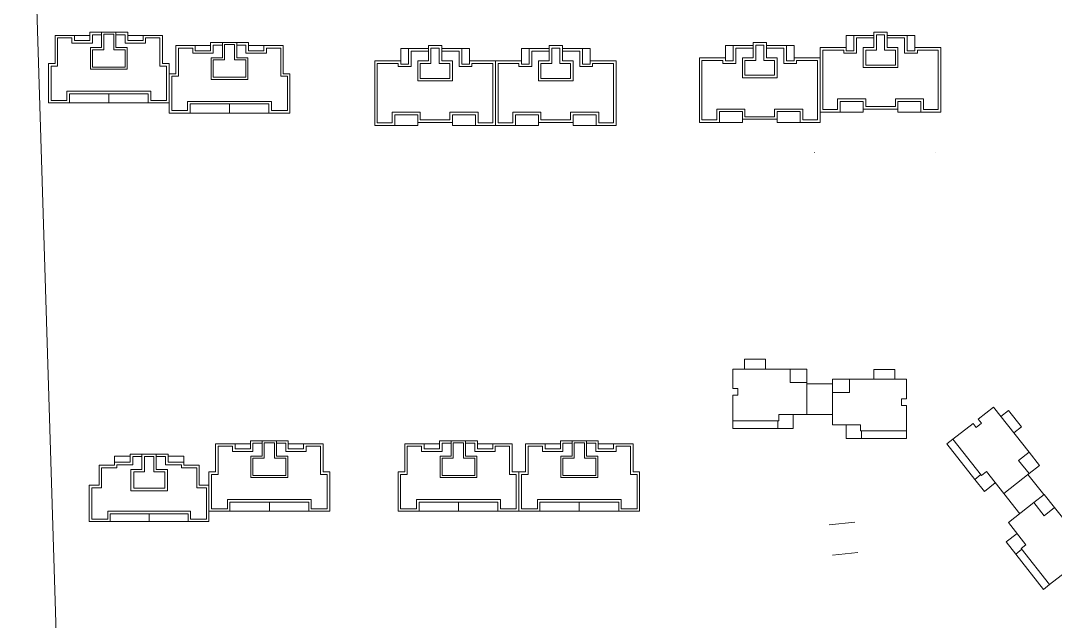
# Model space of a CAD drawing. Extents: x 188590 to 251590, y -4075 to 40422.
# Drawn here: x 191899 to 194326, y 5558 to 6966 of the extents above; entities that cross this region are included whole.
import ezdxf

# ---------------------------------------------------------------- set-up
doc = ezdxf.new("R2010")
doc.units = 0
doc.header["$LTSCALE"] = 1000
doc.header["$MEASUREMENT"] = 0
doc.layers.add('140', color=2, linetype='Continuous', lineweight=5)
doc.layers.add('DingDianTu', color=5, linetype='Continuous', lineweight=0)

# ---------------------------------------------------------------- blocks, each defined once
blk = doc.blocks.new('dafasfd')
at = {"layer": 'DingDianTu', "color": 7, "const_width": 100}
blk.add_lwpolyline([(36368038, 16363912), (36368954, 16361479), (36372042, 16362641), (36374261, 16356745), (36369114, 16354807), (36369537, 16353684), (36361113, 16350514), (36359352, 16355194), (36360288, 16355546), (36359830, 16356763), (36358894, 16356410), (36357556, 16359967)], close=True, dxfattribs=at)
for points in [[(36363546, 16362221), (36362876, 16363999), (36359039, 16362555), (36359708, 16360777)], [(36371734, 16355794), (36372686, 16353267), (36369878, 16352210), (36369350, 16353614)]]:
    blk.add_lwpolyline(points, dxfattribs=at)
at = {"layer": 'DingDianTu', "color": 7}
for points in [[(36369878, 16352210), (36361642, 16349110), (36361113, 16350514)], [(36368038, 16363912), (36371127, 16365074), (36372042, 16362641)]]:
    blk.add_lwpolyline(points, dxfattribs=at)
blk = doc.blocks.new('*E38')
at = {"layer": 'DingDianTu', "color": 7, "xscale": 0.001000002024510444, "yscale": 0.001000000163912773, "zscale": 0.001, "rotation": 339.3761177849276}
blk.add_blockref('dafasfd', (22613, -20413), dxfattribs=at)
blk = doc.blocks.new('*E37')
at = {"layer": 'DingDianTu', "color": 7, "xscale": 0.001000002024510444, "yscale": 0.001000000163912773, "zscale": 0.001, "rotation": 339.3761177849276}
blk.add_blockref('dafasfd', (22613, -20413), dxfattribs=at)

msp = doc.modelspace()

# ---------------------------------------------------------------- linework, layer by layer
at = {"layer": '140', "color": 7}
for p, q in [((191899.3, 8214), (192065.1, 2847.3)), ((191980, 6865.9), (191980, 6931.9)), ((191980, 6931.9), (192025.6, 6931.9)), ((191986, 6859.9), (191986, 6925.9)), ((191986, 6925.9), (192019.6, 6925.9)), ((192019.6, 6925.9), (192019.6, 6913.9)), ((192023.2, 6931.9), (192025.6, 6931.9)), ((192025.6, 6931.9), (192025.6, 6919.9)), ((192025.6, 6931.9), (192061.6, 6931.9)), ((192025.6, 6919.9), (192061.6, 6919.9)), ((192061.6, 6919.9), (192061.6, 6939.1)), ((192061.6, 6939.1), (192150.4, 6939.1)), ((192067.6, 6913.9), (192067.6, 6933.1)), ((192067.6, 6933.1), (192089.2, 6933.1)), ((192089.2, 6939.1), (192089.2, 6903.1)), ((192094, 6934.3), (192094, 6898.3)), ((192118, 6934.3), (192094, 6934.3)), ((192118, 6898.3), (192118, 6934.3)), ((192122.8, 6903.1), (192122.8, 6939.1)), ((192122.8, 6933.1), (192144.4, 6933.1)), ((192144.4, 6933.1), (192144.4, 6913.9)), ((192150.4, 6939.1), (192150.4, 6919.9)), ((192186.4, 6931.9), (192150.4, 6931.9)), ((192150.4, 6919.9), (192186.4, 6919.9)), ((192186.4, 6919.9), (192186.4, 6931.9)), ((192186.4, 6931.9), (192232, 6931.9)), ((192192.4, 6913.9), (192192.4, 6925.9)), ((192192.4, 6925.9), (192226, 6925.9)), ((192226, 6925.9), (192226, 6859.9)), ((192232, 6931.9), (192232, 6865.9)), ((193835.9, 6903.1), (193835.9, 6931.9)), ((193835.9, 6931.9), (193853.9, 6931.9)), ((193900.7, 6931.9), (193853.9, 6931.9)), ((193853.9, 6931.9), (193853.9, 6895.9)), ((193900.7, 6925.9), (193859.9, 6925.9)), ((193859.9, 6925.9), (193859.9, 6889.9)), ((193931.9, 6939.1), (193900.7, 6939.1)), ((193900.7, 6939.1), (193900.7, 6931.9)), ((193900.7, 6931.9), (193900.7, 6903.1)), ((193925.9, 6933.1), (193906.7, 6933.1)), ((193906.7, 6933.1), (193906.7, 6931.9)), ((193906.7, 6931.9), (193906.7, 6897.1)), ((193925.9, 6897.1), (193925.9, 6933.1)), ((193931.9, 6931.9), (193931.9, 6939.1)), ((193931.9, 6903.1), (193931.9, 6939.1)), ((193978.7, 6931.9), (193931.9, 6931.9)), ((193972.7, 6925.9), (193931.9, 6925.9)), ((193972.7, 6889.9), (193972.7, 6925.9)), ((193978.7, 6895.9), (193978.7, 6931.9)), ((193996.7, 6931.9), (193978.7, 6931.9)), ((193996.7, 6903.1), (193996.7, 6931.9)), ((192019.6, 6913.9), (192067.6, 6913.9)), ((192089.2, 6903.1), (192062.8, 6903.1)), ((192062.8, 6903.1), (192062.8, 6852.7)), ((192094, 6898.3), (192067.6, 6898.3)), ((192067.6, 6898.3), (192067.6, 6857.5)), ((192144.4, 6898.3), (192118, 6898.3)), ((192149.2, 6903.1), (192122.8, 6903.1)), ((192144.4, 6913.9), (192192.4, 6913.9)), ((192144.4, 6857.5), (192144.4, 6898.3)), ((192149.2, 6852.7), (192149.2, 6903.1)), ((192263.2, 6841.9), (192263.2, 6907.9)), ((192263.2, 6907.9), (192308.8, 6907.9)), ((192269.2, 6835.9), (192269.2, 6901.9)), ((192269.2, 6901.9), (192302.8, 6901.9)), ((192302.8, 6901.9), (192302.8, 6889.9)), ((192306.4, 6907.9), (192308.8, 6907.9)), ((192308.8, 6907.9), (192308.8, 6895.9)), ((192308.8, 6907.9), (192344.8, 6907.9)), ((192308.8, 6895.9), (192344.8, 6895.9)), ((192344.8, 6895.9), (192344.8, 6915.1)), ((192344.8, 6915.1), (192433.6, 6915.1)), ((192350.8, 6889.9), (192350.8, 6909.1)), ((192350.8, 6909.1), (192372.4, 6909.1)), ((192372.4, 6915.1), (192372.4, 6879.1)), ((192377.2, 6910.3), (192377.2, 6874.3)), ((192401.2, 6910.3), (192377.2, 6910.3)), ((192401.2, 6874.3), (192401.2, 6910.3)), ((192406, 6879.1), (192406, 6915.1)), ((192406, 6909.1), (192427.6, 6909.1)), ((192427.6, 6909.1), (192427.6, 6889.9)), ((192433.6, 6915.1), (192433.6, 6895.9)), ((192469.6, 6907.9), (192433.6, 6907.9)), ((192433.6, 6895.9), (192469.6, 6895.9)), ((192469.6, 6895.9), (192469.6, 6907.9)), ((192469.6, 6907.9), (192515.2, 6907.9)), ((192475.6, 6889.9), (192475.6, 6901.9)), ((192475.6, 6901.9), (192509.2, 6901.9)), ((192509.2, 6901.9), (192509.2, 6835.9)), ((192515.2, 6907.9), (192515.2, 6841.9)), ((192791, 6871.9), (192791, 6900.7)), ((192791, 6900.7), (192809, 6900.7)), ((192855.8, 6900.7), (192809, 6900.7)), ((192809, 6900.7), (192809, 6864.7)), ((192855.8, 6894.7), (192815, 6894.7)), ((192815, 6894.7), (192815, 6858.7)), ((192887, 6907.9), (192855.8, 6907.9)), ((192855.8, 6907.9), (192855.8, 6900.7)), ((192855.8, 6900.7), (192855.8, 6871.9)), ((192881, 6901.9), (192861.8, 6901.9)), ((192861.8, 6901.9), (192861.8, 6900.7)), ((192861.8, 6900.7), (192861.8, 6865.9)), ((192881, 6865.9), (192881, 6901.9)), ((192887, 6900.7), (192887, 6907.9)), ((192887, 6871.9), (192887, 6907.9)), ((192933.8, 6900.7), (192887, 6900.7)), ((192927.8, 6894.7), (192887, 6894.7)), ((192927.8, 6858.7), (192927.8, 6894.7)), ((192933.8, 6864.7), (192933.8, 6900.7)), ((192951.8, 6900.7), (192933.8, 6900.7)), ((192951.8, 6871.9), (192951.8, 6900.7)), ((193074.2, 6871.9), (193074.2, 6900.7)), ((193074.2, 6900.7), (193092.2, 6900.7)), ((193139, 6900.7), (193092.2, 6900.7)), ((193092.2, 6900.7), (193092.2, 6864.7)), ((193139, 6894.7), (193098.2, 6894.7)), ((193098.2, 6894.7), (193098.2, 6858.7)), ((193170.2, 6907.9), (193139, 6907.9)), ((193139, 6907.9), (193139, 6900.7)), ((193139, 6900.7), (193139, 6871.9)), ((193164.2, 6901.9), (193145, 6901.9)), ((193145, 6901.9), (193145, 6900.7)), ((193145, 6900.7), (193145, 6865.9)), ((193164.2, 6865.9), (193164.2, 6901.9)), ((193170.2, 6900.7), (193170.2, 6907.9)), ((193170.2, 6871.9), (193170.2, 6907.9)), ((193217, 6900.7), (193170.2, 6900.7)), ((193211, 6894.7), (193170.2, 6894.7)), ((193211, 6858.7), (193211, 6894.7)), ((193217, 6864.7), (193217, 6900.7)), ((193235, 6900.7), (193217, 6900.7)), ((193235, 6871.9), (193235, 6900.7)), ((193552.7, 6879.1), (193552.7, 6907.9)), ((193552.7, 6907.9), (193570.7, 6907.9)), ((193617.5, 6907.9), (193570.7, 6907.9)), ((193570.7, 6907.9), (193570.7, 6871.9)), ((193617.5, 6901.9), (193576.7, 6901.9)), ((193576.7, 6901.9), (193576.7, 6865.9)), ((193648.7, 6915.1), (193617.5, 6915.1)), ((193617.5, 6915.1), (193617.5, 6907.9)), ((193617.5, 6907.9), (193617.5, 6879.1)), ((193642.7, 6909.1), (193623.5, 6909.1)), ((193623.5, 6909.1), (193623.5, 6907.9)), ((193623.5, 6907.9), (193623.5, 6873.1)), ((193642.7, 6873.1), (193642.7, 6909.1)), ((193648.7, 6907.9), (193648.7, 6915.1)), ((193648.7, 6879.1), (193648.7, 6915.1)), ((193695.5, 6907.9), (193648.7, 6907.9)), ((193689.5, 6901.9), (193648.7, 6901.9)), ((193689.5, 6865.9), (193689.5, 6901.9)), ((193695.5, 6871.9), (193695.5, 6907.9)), ((193713.5, 6907.9), (193695.5, 6907.9)), ((193713.5, 6879.1), (193713.5, 6907.9)), ((193814.3, 6903.1), (193774.7, 6903.1)), ((193774.7, 6903.1), (193774.7, 6751.9)), ((193814.3, 6897.1), (193780.7, 6897.1)), ((193780.7, 6897.1), (193780.7, 6757.9)), ((193835.9, 6903.1), (193814.3, 6903.1)), ((193829.9, 6897.1), (193814.3, 6897.1)), ((193829.9, 6889.9), (193829.9, 6897.1)), ((193835.9, 6895.9), (193835.9, 6903.1)), ((193853.9, 6895.9), (193835.9, 6895.9)), ((193900.7, 6903.1), (193875.5, 6903.1)), ((193875.5, 6903.1), (193875.5, 6856.3)), ((193906.7, 6897.1), (193881.5, 6897.1)), ((193881.5, 6897.1), (193881.5, 6862.3)), ((193951.1, 6897.1), (193925.9, 6897.1)), ((193957.1, 6903.1), (193931.9, 6903.1)), ((193951.1, 6862.3), (193951.1, 6897.1)), ((193957.1, 6856.3), (193957.1, 6903.1)), ((193996.7, 6895.9), (193978.7, 6895.9)), ((194018.3, 6903.1), (193996.7, 6903.1)), ((193996.7, 6903.1), (193996.7, 6895.9)), ((194018.3, 6897.1), (194002.7, 6897.1)), ((194002.7, 6897.1), (194002.7, 6889.9)), ((194057.9, 6903.1), (194018.3, 6903.1)), ((194051.9, 6897.1), (194018.3, 6897.1)), ((194051.9, 6757.9), (194051.9, 6897.1)), ((194057.9, 6751.9), (194057.9, 6903.1)), ((192302.8, 6889.9), (192350.8, 6889.9)), ((192372.4, 6879.1), (192346, 6879.1)), ((192346, 6879.1), (192346, 6828.7)), ((192377.2, 6874.3), (192350.8, 6874.3)), ((192350.8, 6874.3), (192350.8, 6833.5)), ((192427.6, 6874.3), (192401.2, 6874.3)), ((192432.4, 6879.1), (192406, 6879.1)), ((192427.6, 6889.9), (192475.6, 6889.9)), ((192427.6, 6833.5), (192427.6, 6874.3)), ((192432.4, 6828.7), (192432.4, 6879.1)), ((192769.4, 6871.9), (192729.8, 6871.9)), ((192729.8, 6871.9), (192729.8, 6720.7)), ((192791, 6871.9), (192769.4, 6871.9)), ((192791, 6864.7), (192791, 6871.9)), ((192855.8, 6871.9), (192830.6, 6871.9)), ((192830.6, 6871.9), (192830.6, 6825.1)), ((192912.2, 6871.9), (192887, 6871.9)), ((192912.2, 6825.1), (192912.2, 6871.9)), ((192973.4, 6871.9), (192951.8, 6871.9)), ((192951.8, 6871.9), (192951.8, 6864.7)), ((193013, 6871.9), (192973.4, 6871.9)), ((193052.6, 6871.9), (193013, 6871.9)), ((193013, 6871.9), (193013, 6720.7)), ((193013, 6720.7), (193013, 6871.9)), ((193074.2, 6871.9), (193052.6, 6871.9)), ((193074.2, 6864.7), (193074.2, 6871.9)), ((193139, 6871.9), (193113.8, 6871.9)), ((193113.8, 6871.9), (193113.8, 6825.1)), ((193195.4, 6871.9), (193170.2, 6871.9)), ((193195.4, 6825.1), (193195.4, 6871.9)), ((193256.6, 6871.9), (193235, 6871.9)), ((193235, 6871.9), (193235, 6864.7)), ((193296.2, 6871.9), (193256.6, 6871.9)), ((193296.2, 6720.7), (193296.2, 6871.9)), ((193531.1, 6879.1), (193491.5, 6879.1)), ((193491.5, 6879.1), (193491.5, 6727.9)), ((193531.1, 6873.1), (193497.5, 6873.1)), ((193497.5, 6873.1), (193497.5, 6733.9)), ((193552.7, 6879.1), (193531.1, 6879.1)), ((193546.7, 6873.1), (193531.1, 6873.1)), ((193546.7, 6865.9), (193546.7, 6873.1)), ((193552.7, 6871.9), (193552.7, 6879.1)), ((193570.7, 6871.9), (193552.7, 6871.9)), ((193617.5, 6879.1), (193592.3, 6879.1)), ((193592.3, 6879.1), (193592.3, 6832.3)), ((193623.5, 6873.1), (193598.3, 6873.1)), ((193598.3, 6873.1), (193598.3, 6838.3)), ((193667.9, 6873.1), (193642.7, 6873.1)), ((193673.9, 6879.1), (193648.7, 6879.1)), ((193667.9, 6838.3), (193667.9, 6873.1)), ((193673.9, 6832.3), (193673.9, 6879.1)), ((193713.5, 6871.9), (193695.5, 6871.9)), ((193735.1, 6879.1), (193713.5, 6879.1)), ((193713.5, 6879.1), (193713.5, 6871.9)), ((193735.1, 6873.1), (193719.5, 6873.1)), ((193719.5, 6873.1), (193719.5, 6865.9)), ((193774.7, 6879.1), (193735.1, 6879.1)), ((193768.7, 6873.1), (193735.1, 6873.1)), ((193768.7, 6733.9), (193768.7, 6873.1)), ((193774.7, 6727.9), (193774.7, 6879.1)), ((193859.9, 6889.9), (193829.9, 6889.9)), ((194002.7, 6889.9), (193972.7, 6889.9)), ((191964.4, 6773.5), (191964.4, 6865.9)), ((191964.4, 6865.9), (191980, 6865.9)), ((191970.4, 6779.5), (191970.4, 6859.9)), ((191970.4, 6859.9), (191986, 6859.9)), ((192062.8, 6853.9), (192062.8, 6852.7)), ((192062.8, 6852.7), (192149.2, 6852.7)), ((192067.6, 6857.5), (192144.4, 6857.5)), ((192148, 6852.7), (192149.2, 6852.7)), ((192226, 6859.9), (192241.6, 6859.9)), ((192232, 6865.9), (192247.6, 6865.9)), ((192241.6, 6859.9), (192241.6, 6779.5)), ((192247.6, 6865.9), (192247.6, 6773.5)), ((192769.4, 6865.9), (192735.8, 6865.9)), ((192735.8, 6865.9), (192735.8, 6726.7)), ((192785, 6865.9), (192769.4, 6865.9)), ((192785, 6858.7), (192785, 6865.9)), ((192815, 6858.7), (192785, 6858.7)), ((192809, 6864.7), (192791, 6864.7)), ((192861.8, 6865.9), (192836.6, 6865.9)), ((192836.6, 6865.9), (192836.6, 6831.1)), ((192906.2, 6865.9), (192881, 6865.9)), ((192906.2, 6831.1), (192906.2, 6865.9)), ((192957.8, 6858.7), (192927.8, 6858.7)), ((192951.8, 6864.7), (192933.8, 6864.7)), ((192973.4, 6865.9), (192957.8, 6865.9)), ((192957.8, 6865.9), (192957.8, 6858.7)), ((193007, 6865.9), (192973.4, 6865.9)), ((193007, 6726.7), (193007, 6865.9)), ((193052.6, 6865.9), (193019, 6865.9)), ((193019, 6865.9), (193019, 6726.7)), ((193068.2, 6865.9), (193052.6, 6865.9)), ((193068.2, 6858.7), (193068.2, 6865.9)), ((193098.2, 6858.7), (193068.2, 6858.7)), ((193092.2, 6864.7), (193074.2, 6864.7)), ((193145, 6865.9), (193119.8, 6865.9)), ((193119.8, 6865.9), (193119.8, 6831.1)), ((193189.4, 6865.9), (193164.2, 6865.9)), ((193189.4, 6831.1), (193189.4, 6865.9)), ((193241, 6858.7), (193211, 6858.7)), ((193235, 6864.7), (193217, 6864.7)), ((193256.6, 6865.9), (193241, 6865.9)), ((193241, 6865.9), (193241, 6858.7)), ((193290.2, 6865.9), (193256.6, 6865.9)), ((193290.2, 6726.7), (193290.2, 6865.9)), ((193576.7, 6865.9), (193546.7, 6865.9)), ((193719.5, 6865.9), (193689.5, 6865.9)), ((193875.5, 6856.3), (193957.1, 6856.3)), ((193881.5, 6862.3), (193951.1, 6862.3)), ((192247.6, 6749.5), (192247.6, 6841.9)), ((192247.6, 6841.9), (192263.2, 6841.9)), ((192253.6, 6755.5), (192253.6, 6835.9)), ((192253.6, 6835.9), (192269.2, 6835.9)), ((192346, 6829.9), (192346, 6828.7)), ((192346, 6828.7), (192432.4, 6828.7)), ((192350.8, 6833.5), (192427.6, 6833.5)), ((192431.2, 6828.7), (192432.4, 6828.7)), ((192509.2, 6835.9), (192524.8, 6835.9)), ((192515.2, 6841.9), (192530.8, 6841.9)), ((192524.8, 6835.9), (192524.8, 6755.5)), ((192530.8, 6841.9), (192530.8, 6749.5)), ((192830.6, 6825.1), (192912.2, 6825.1)), ((192836.6, 6831.1), (192906.2, 6831.1)), ((193113.8, 6825.1), (193195.4, 6825.1)), ((193119.8, 6831.1), (193189.4, 6831.1)), ((193592.3, 6832.3), (193673.9, 6832.3)), ((193598.3, 6838.3), (193667.9, 6838.3)), ((192106, 6801.1), (192007.6, 6801.1)), ((192007.6, 6801.1), (192007.6, 6779.5)), ((192204.4, 6801.1), (192106, 6801.1)), ((192204.4, 6779.5), (192204.4, 6801.1)), ((192013.6, 6773.5), (191964.4, 6773.5)), ((192007.6, 6779.5), (191970.4, 6779.5)), ((192106, 6795.1), (192013.6, 6795.1)), ((192013.6, 6795.1), (192013.6, 6773.5)), ((192106, 6773.5), (192013.6, 6773.5)), ((192198.4, 6795.1), (192106, 6795.1)), ((192106, 6795.1), (192106, 6773.5)), ((192106, 6773.5), (192198.4, 6773.5)), ((192198.4, 6773.5), (192198.4, 6795.1)), ((192247.6, 6773.5), (192198.4, 6773.5)), ((192241.6, 6779.5), (192204.4, 6779.5)), ((192389.2, 6777.1), (192290.8, 6777.1)), ((192290.8, 6777.1), (192290.8, 6755.5)), ((192487.6, 6777.1), (192389.2, 6777.1)), ((192487.6, 6755.5), (192487.6, 6777.1)), ((193815.5, 6757.9), (193815.5, 6783.1)), ((193815.5, 6783.1), (193881.5, 6783.1)), ((193821.5, 6751.9), (193821.5, 6777.1)), ((193821.5, 6777.1), (193875.5, 6777.1)), ((193875.5, 6777.1), (193875.5, 6759.1)), ((193881.5, 6783.1), (193881.5, 6765.1)), ((193951.1, 6765.1), (193951.1, 6783.1)), ((193951.1, 6783.1), (194017.1, 6783.1)), ((193957.1, 6759.1), (193957.1, 6777.1)), ((193957.1, 6777.1), (194011.1, 6777.1)), ((194011.1, 6777.1), (194011.1, 6751.9)), ((194017.1, 6783.1), (194017.1, 6757.9)), ((192296.8, 6749.5), (192247.6, 6749.5)), ((192290.8, 6755.5), (192253.6, 6755.5)), ((192389.2, 6771.1), (192296.8, 6771.1)), ((192296.8, 6771.1), (192296.8, 6749.5)), ((192389.2, 6749.5), (192296.8, 6749.5)), ((192481.6, 6771.1), (192389.2, 6771.1)), ((192389.2, 6771.1), (192389.2, 6749.5)), ((192389.2, 6749.5), (192481.6, 6749.5)), ((192481.6, 6749.5), (192481.6, 6771.1)), ((192530.8, 6749.5), (192481.6, 6749.5)), ((192524.8, 6755.5), (192487.6, 6755.5)), ((192770.6, 6726.7), (192770.6, 6751.9)), ((192770.6, 6751.9), (192836.6, 6751.9)), ((192836.6, 6751.9), (192836.6, 6733.9)), ((192906.2, 6733.9), (192906.2, 6751.9)), ((192906.2, 6751.9), (192972.2, 6751.9)), ((192972.2, 6751.9), (192972.2, 6726.7)), ((193053.8, 6726.7), (193053.8, 6751.9)), ((193053.8, 6751.9), (193119.8, 6751.9)), ((193119.8, 6751.9), (193119.8, 6733.9)), ((193189.4, 6733.9), (193189.4, 6751.9)), ((193189.4, 6751.9), (193255.4, 6751.9)), ((193255.4, 6751.9), (193255.4, 6726.7)), ((193532.3, 6733.9), (193532.3, 6759.1)), ((193532.3, 6759.1), (193598.3, 6759.1)), ((193538.3, 6727.9), (193538.3, 6753.1)), ((193538.3, 6753.1), (193592.3, 6753.1)), ((193592.3, 6753.1), (193592.3, 6735.1)), ((193598.3, 6759.1), (193598.3, 6741.1)), ((193667.9, 6741.1), (193667.9, 6759.1)), ((193667.9, 6759.1), (193733.9, 6759.1)), ((193673.9, 6735.1), (193673.9, 6753.1)), ((193673.9, 6753.1), (193727.9, 6753.1)), ((193727.9, 6753.1), (193727.9, 6727.9)), ((193733.9, 6759.1), (193733.9, 6733.9)), ((193774.7, 6751.9), (193821.5, 6751.9)), ((193780.7, 6757.9), (193815.5, 6757.9)), ((193821.5, 6751.9), (193875.5, 6751.9)), ((193875.5, 6759.1), (193916.3, 6759.1)), ((193875.5, 6751.9), (193875.5, 6759.1)), ((193881.5, 6765.1), (193916.3, 6765.1)), ((193916.3, 6765.1), (193951.1, 6765.1)), ((193916.3, 6759.1), (193957.1, 6759.1)), ((193957.1, 6751.9), (193957.1, 6759.1)), ((194011.1, 6751.9), (193957.1, 6751.9)), ((194011.1, 6751.9), (194057.9, 6751.9)), ((194017.1, 6757.9), (194051.9, 6757.9)), ((192735.8, 6726.7), (192770.6, 6726.7)), ((192776.6, 6720.7), (192776.6, 6745.9)), ((192776.6, 6745.9), (192830.6, 6745.9)), ((192830.6, 6745.9), (192830.6, 6727.9)), ((192830.6, 6727.9), (192871.4, 6727.9)), ((192830.6, 6720.7), (192830.6, 6727.9)), ((192836.6, 6733.9), (192871.4, 6733.9)), ((192871.4, 6733.9), (192906.2, 6733.9)), ((192871.4, 6727.9), (192912.2, 6727.9)), ((192912.2, 6727.9), (192912.2, 6745.9)), ((192912.2, 6745.9), (192966.2, 6745.9)), ((192912.2, 6720.7), (192912.2, 6727.9)), ((192966.2, 6745.9), (192966.2, 6720.7)), ((192972.2, 6726.7), (193007, 6726.7)), ((193019, 6726.7), (193053.8, 6726.7)), ((193059.8, 6720.7), (193059.8, 6745.9)), ((193059.8, 6745.9), (193113.8, 6745.9)), ((193113.8, 6745.9), (193113.8, 6727.9)), ((193113.8, 6727.9), (193154.6, 6727.9)), ((193113.8, 6720.7), (193113.8, 6727.9)), ((193119.8, 6733.9), (193154.6, 6733.9)), ((193154.6, 6733.9), (193189.4, 6733.9)), ((193154.6, 6727.9), (193195.4, 6727.9)), ((193195.4, 6727.9), (193195.4, 6745.9)), ((193195.4, 6745.9), (193249.4, 6745.9)), ((193195.4, 6720.7), (193195.4, 6727.9)), ((193249.4, 6745.9), (193249.4, 6720.7)), ((193255.4, 6726.7), (193290.2, 6726.7)), ((193491.5, 6727.9), (193538.3, 6727.9)), ((193497.5, 6733.9), (193532.3, 6733.9)), ((193538.3, 6727.9), (193592.3, 6727.9)), ((193592.3, 6735.1), (193633.1, 6735.1)), ((193592.3, 6727.9), (193592.3, 6735.1)), ((193598.3, 6741.1), (193633.1, 6741.1)), ((193633.1, 6741.1), (193667.9, 6741.1)), ((193633.1, 6735.1), (193673.9, 6735.1)), ((193673.9, 6727.9), (193673.9, 6735.1)), ((193727.9, 6727.9), (193673.9, 6727.9)), ((193727.9, 6727.9), (193774.7, 6727.9)), ((193733.9, 6733.9), (193768.7, 6733.9)), ((192729.8, 6720.7), (192776.6, 6720.7)), ((192776.6, 6720.7), (192830.6, 6720.7)), ((192966.2, 6720.7), (192912.2, 6720.7)), ((192966.2, 6720.7), (193013, 6720.7)), ((193013, 6720.7), (193059.8, 6720.7)), ((193059.8, 6720.7), (193113.8, 6720.7)), ((193249.4, 6720.7), (193195.4, 6720.7)), ((193249.4, 6720.7), (193296.2, 6720.7)), ((193597.2, 6172.3), (193597.2, 6149.5)), ((193646.4, 6172.3), (193597.2, 6172.3)), ((193646.4, 6149.5), (193646.4, 6172.3)), ((193569.6, 6149.5), (193704, 6149.5)), ((193569.6, 6103.9), (193569.6, 6149.5)), ((193704, 6149.5), (193743.6, 6149.5)), ((193704, 6149.5), (193704, 6118.3)), ((193743.6, 6149.5), (193743.6, 6118.3)), ((193900.8, 6148.3), (193950, 6148.3)), ((193900.8, 6125.5), (193900.8, 6148.3)), ((193950, 6148.3), (193950, 6125.5)), ((193704, 6118.3), (193743.6, 6118.3)), ((193743.6, 6118.3), (193743.6, 6042.7)), ((193803.6, 6125.5), (193803.6, 6094.3)), ((193843.2, 6125.5), (193803.6, 6125.5)), ((193977.6, 6125.5), (193843.2, 6125.5)), ((193843.2, 6125.5), (193843.2, 6094.3)), ((193977.6, 6079.9), (193977.6, 6125.5)), ((193581.6, 6103.9), (193569.6, 6103.9)), ((193581.6, 6088.3), (193581.6, 6103.9)), ((193803.6, 6114.7), (193743.6, 6114.7)), ((193803.6, 6094.3), (193803.6, 6018.7)), ((193843.2, 6094.3), (193803.6, 6094.3)), ((193569.6, 6088.3), (193581.6, 6088.3)), ((193569.6, 6028.3), (193569.6, 6088.3)), ((193965.6, 6079.9), (193977.6, 6079.9)), ((193965.6, 6064.3), (193965.6, 6079.9)), ((193977.6, 6064.3), (193965.6, 6064.3)), ((193977.6, 6004.3), (193977.6, 6064.3)), ((194145.6, 6031.8), (194181.4, 6060.1)), ((194181.4, 6060.1), (194264.8, 5954.7)), ((194216.4, 6052.6), (194198.5, 6038.5)), ((194246.9, 6014), (194216.4, 6052.6)), ((193569.6, 6010.3), (193569.6, 6028.3)), ((193677.6, 6028.3), (193569.6, 6028.3)), ((193675.2, 6010.3), (193675.2, 6028.3)), ((193677.6, 6042.7), (193677.6, 6028.3)), ((193743.6, 6042.7), (193677.6, 6042.7)), ((193711.2, 6042.7), (193711.2, 6010.3)), ((193803.6, 6042.7), (193743.6, 6042.7)), ((194086.3, 5984.9), (194133.4, 6022.2)), ((194133.4, 6022.2), (194140.8, 6012.7)), ((194140.8, 6012.7), (194153.1, 6022.4)), ((194153.1, 6022.4), (194145.6, 6031.8)), ((193675.2, 6010.3), (193569.6, 6010.3)), ((193711.2, 6010.3), (193675.2, 6010.3)), ((193803.6, 6018.7), (193869.6, 6018.7)), ((193836, 6018.7), (193836, 5986.3)), ((193869.6, 6018.7), (193869.6, 6004.3)), ((193869.6, 6004.3), (193977.6, 6004.3)), ((193872, 5986.3), (193872, 6004.3)), ((193977.6, 5986.3), (193977.6, 6004.3)), ((194229, 5999.9), (194246.9, 6014)), ((192356.6, 5908.3), (192356.6, 5974.3)), ((192356.6, 5974.3), (192402.2, 5974.3)), ((192399.8, 5974.3), (192402.2, 5974.3)), ((192402.2, 5974.3), (192402.2, 5962.3)), ((192402.2, 5974.3), (192438.2, 5974.3)), ((192438.2, 5962.3), (192438.2, 5981.5)), ((192438.2, 5981.5), (192527, 5981.5)), ((192444.2, 5956.3), (192444.2, 5975.5)), ((192444.2, 5975.5), (192465.8, 5975.5)), ((192465.8, 5981.5), (192465.8, 5945.5)), ((192470.6, 5976.7), (192470.6, 5940.7)), ((192494.6, 5976.7), (192470.6, 5976.7)), ((192494.6, 5940.7), (192494.6, 5976.7)), ((192499.4, 5945.5), (192499.4, 5981.5)), ((192499.4, 5975.5), (192521, 5975.5)), ((192521, 5975.5), (192521, 5956.3)), ((192527, 5981.5), (192527, 5962.3)), ((192563, 5974.3), (192527, 5974.3)), ((192563, 5962.3), (192563, 5974.3)), ((192563, 5974.3), (192608.6, 5974.3)), ((192608.6, 5974.3), (192608.6, 5908.3)), ((192800.2, 5908.3), (192800.2, 5974.3)), ((192800.2, 5974.3), (192845.8, 5974.3)), ((192843.4, 5974.3), (192845.8, 5974.3)), ((192845.8, 5974.3), (192845.8, 5962.3)), ((192845.8, 5974.3), (192881.8, 5974.3)), ((192881.8, 5962.3), (192881.8, 5981.5)), ((192881.8, 5981.5), (192970.6, 5981.5)), ((192887.8, 5956.3), (192887.8, 5975.5)), ((192887.8, 5975.5), (192909.4, 5975.5)), ((192909.4, 5981.5), (192909.4, 5945.5)), ((192914.2, 5976.7), (192914.2, 5940.7)), ((192938.2, 5976.7), (192914.2, 5976.7)), ((192938.2, 5940.7), (192938.2, 5976.7)), ((192943, 5945.5), (192943, 5981.5)), ((192943, 5975.5), (192964.6, 5975.5)), ((192964.6, 5975.5), (192964.6, 5956.3)), ((192970.6, 5981.5), (192970.6, 5962.3)), ((193006.6, 5974.3), (192970.6, 5974.3)), ((193006.6, 5962.3), (193006.6, 5974.3)), ((193006.6, 5974.3), (193052.2, 5974.3)), ((193052.2, 5974.3), (193052.2, 5908.3)), ((193083.7, 5908.3), (193083.7, 5974.3)), ((193083.7, 5974.3), (193129.3, 5974.3)), ((193126.9, 5974.3), (193129.3, 5974.3)), ((193129.3, 5974.3), (193129.3, 5962.3)), ((193129.3, 5974.3), (193165.3, 5974.3)), ((193165.3, 5962.3), (193165.3, 5981.5)), ((193165.3, 5981.5), (193254.1, 5981.5)), ((193171.3, 5956.3), (193171.3, 5975.5)), ((193171.3, 5975.5), (193192.9, 5975.5)), ((193192.9, 5981.5), (193192.9, 5945.5)), ((193197.7, 5976.7), (193197.7, 5940.7)), ((193221.7, 5976.7), (193197.7, 5976.7)), ((193221.7, 5940.7), (193221.7, 5976.7)), ((193226.5, 5945.5), (193226.5, 5981.5)), ((193226.5, 5975.5), (193248.1, 5975.5)), ((193248.1, 5975.5), (193248.1, 5956.3)), ((193254.1, 5981.5), (193254.1, 5962.3)), ((193290.1, 5974.3), (193254.1, 5974.3)), ((193290.1, 5962.3), (193290.1, 5974.3)), ((193290.1, 5974.3), (193335.7, 5974.3)), ((193335.7, 5974.3), (193335.7, 5908.3)), ((193836, 5986.3), (193872, 5986.3)), ((193872, 5986.3), (193977.6, 5986.3)), ((194072.2, 5973.8), (194086.3, 5984.9)), ((194137.7, 5890.9), (194072.2, 5973.8)), ((194153.3, 5900.2), (194086.3, 5984.9)), ((192156.2, 5950.3), (192156.2, 5931.1)), ((192245, 5950.3), (192156.2, 5950.3)), ((192183.8, 5950.3), (192183.8, 5915.5)), ((192217.4, 5914.3), (192217.4, 5950.3)), ((192245, 5931.1), (192245, 5950.3)), ((192362.6, 5902.3), (192362.6, 5968.3)), ((192362.6, 5968.3), (192396.2, 5968.3)), ((192396.2, 5968.3), (192396.2, 5956.3)), ((192396.2, 5956.3), (192444.2, 5956.3)), ((192402.2, 5962.3), (192438.2, 5962.3)), ((192521, 5956.3), (192569, 5956.3)), ((192527, 5962.3), (192563, 5962.3)), ((192569, 5956.3), (192569, 5968.3)), ((192569, 5968.3), (192602.6, 5968.3)), ((192602.6, 5968.3), (192602.6, 5902.3)), ((192806.2, 5902.3), (192806.2, 5968.3)), ((192806.2, 5968.3), (192839.8, 5968.3)), ((192839.8, 5968.3), (192839.8, 5956.3)), ((192839.8, 5956.3), (192887.8, 5956.3)), ((192845.8, 5962.3), (192881.8, 5962.3)), ((192964.6, 5956.3), (193012.6, 5956.3)), ((192970.6, 5962.3), (193006.6, 5962.3)), ((193012.6, 5956.3), (193012.6, 5968.3)), ((193012.6, 5968.3), (193046.2, 5968.3)), ((193046.2, 5968.3), (193046.2, 5902.3)), ((193089.7, 5902.3), (193089.7, 5968.3)), ((193089.7, 5968.3), (193123.3, 5968.3)), ((193123.3, 5968.3), (193123.3, 5956.3)), ((193123.3, 5956.3), (193171.3, 5956.3)), ((193129.3, 5962.3), (193165.3, 5962.3)), ((193248.1, 5956.3), (193296.1, 5956.3)), ((193254.1, 5962.3), (193290.1, 5962.3)), ((193296.1, 5956.3), (193296.1, 5968.3)), ((193296.1, 5968.3), (193329.7, 5968.3)), ((193329.7, 5968.3), (193329.7, 5902.3)), ((194264.8, 5954.7), (194240.3, 5935.4)), ((194264.8, 5954.7), (194289.3, 5923.6)), ((192119, 5923.9), (192083, 5923.9)), ((192083, 5923.9), (192083, 5877.1)), ((192119, 5931.1), (192119, 5945.5)), ((192119, 5945.5), (192156.2, 5945.5)), ((192156.2, 5931.1), (192119, 5931.1)), ((192119, 5931.1), (192119, 5923.9)), ((192162.2, 5925.1), (192125, 5925.1)), ((192125, 5925.1), (192125, 5917.9)), ((192183.8, 5944.3), (192162.2, 5944.3)), ((192162.2, 5944.3), (192162.2, 5925.1)), ((192189.9, 5944.3), (192189.9, 5908.3)), ((192211.4, 5944.3), (192189.9, 5944.3)), ((192211.4, 5908.3), (192211.4, 5944.3)), ((192239, 5944.3), (192217.4, 5944.3)), ((192239, 5925.1), (192239, 5944.3)), ((192276.2, 5925.1), (192239, 5925.1)), ((192282.2, 5945.5), (192245, 5945.5)), ((192282.2, 5931.1), (192245, 5931.1)), ((192276.2, 5917.9), (192276.2, 5925.1)), ((192282.2, 5931.1), (192282.2, 5945.5)), ((192282.2, 5923.9), (192282.2, 5931.1)), ((192318.2, 5923.9), (192282.2, 5923.9)), ((192318.2, 5877.1), (192318.2, 5923.9)), ((192465.8, 5945.5), (192439.4, 5945.5)), ((192439.4, 5945.5), (192439.4, 5895.1)), ((192470.6, 5940.7), (192444.2, 5940.7)), ((192444.2, 5940.7), (192444.2, 5899.9)), ((192521, 5940.7), (192494.6, 5940.7)), ((192525.8, 5945.5), (192499.4, 5945.5)), ((192521, 5899.9), (192521, 5940.7)), ((192525.8, 5895.1), (192525.8, 5945.5)), ((192909.4, 5945.5), (192883, 5945.5)), ((192883, 5945.5), (192883, 5895.1)), ((192914.2, 5940.7), (192887.8, 5940.7)), ((192887.8, 5940.7), (192887.8, 5899.9)), ((192964.6, 5940.7), (192938.2, 5940.7)), ((192969.4, 5945.5), (192943, 5945.5)), ((192964.6, 5899.9), (192964.6, 5940.7)), ((192969.4, 5895.1), (192969.4, 5945.5)), ((193192.9, 5945.5), (193166.5, 5945.5)), ((193166.5, 5945.5), (193166.5, 5895.1)), ((193197.7, 5940.7), (193171.3, 5940.7)), ((193171.3, 5940.7), (193171.3, 5899.9)), ((193248.1, 5940.7), (193221.7, 5940.7)), ((193252.9, 5945.5), (193226.5, 5945.5)), ((193248.1, 5899.9), (193248.1, 5940.7)), ((193252.9, 5895.1), (193252.9, 5945.5)), ((194240.3, 5935.4), (194264.8, 5904.3)), ((194289.3, 5923.6), (194264.8, 5904.3)), ((192125, 5917.9), (192089, 5917.9)), ((192089, 5917.9), (192089, 5871.1)), ((192158.6, 5914.3), (192157.4, 5914.3)), ((192157.4, 5914.3), (192157.4, 5865.1)), ((192183.8, 5914.3), (192158.6, 5914.3)), ((192189.9, 5908.3), (192164.7, 5908.3)), ((192164.7, 5908.3), (192164.7, 5869.9)), ((192183.8, 5915.5), (192183.8, 5914.3)), ((192237.8, 5908.3), (192211.4, 5908.3)), ((192218.6, 5914.3), (192217.4, 5914.3)), ((192243.8, 5914.3), (192218.6, 5914.3)), ((192237.8, 5869.9), (192237.8, 5908.3)), ((192243.8, 5913.1), (192243.8, 5914.3)), ((192243.8, 5863.9), (192243.8, 5913.1)), ((192312.2, 5917.9), (192276.2, 5917.9)), ((192312.2, 5871.1), (192312.2, 5917.9)), ((192341, 5815.9), (192341, 5908.3)), ((192341, 5908.3), (192356.6, 5908.3)), ((192347, 5821.9), (192347, 5902.3)), ((192347, 5902.3), (192362.6, 5902.3)), ((192444.2, 5899.9), (192521, 5899.9)), ((192602.6, 5902.3), (192618.2, 5902.3)), ((192608.6, 5908.3), (192624.2, 5908.3)), ((192618.2, 5902.3), (192618.2, 5821.9)), ((192624.2, 5908.3), (192624.2, 5815.9)), ((192784.6, 5815.9), (192784.6, 5908.3)), ((192784.6, 5908.3), (192800.2, 5908.3)), ((192790.6, 5821.9), (192790.6, 5902.3)), ((192790.6, 5902.3), (192806.2, 5902.3)), ((192887.8, 5899.9), (192964.6, 5899.9)), ((193046.2, 5902.3), (193061.8, 5902.3)), ((193052.2, 5908.3), (193067.8, 5908.3)), ((193061.8, 5902.3), (193061.8, 5821.9)), ((193067.8, 5908.3), (193067.8, 5815.9)), ((193068.1, 5815.9), (193068.1, 5908.3)), ((193068.1, 5908.3), (193083.7, 5908.3)), ((193074.1, 5821.9), (193074.1, 5902.3)), ((193074.1, 5902.3), (193089.7, 5902.3)), ((193171.3, 5899.9), (193248.1, 5899.9)), ((193329.7, 5902.3), (193345.3, 5902.3)), ((193335.7, 5908.3), (193351.3, 5908.3)), ((193345.3, 5902.3), (193345.3, 5821.9)), ((193351.3, 5908.3), (193351.3, 5815.9)), ((194137.7, 5890.9), (194151.8, 5902.1)), ((194164.6, 5909.2), (194153.3, 5900.2)), ((194205.6, 5857.4), (194164.6, 5909.2)), ((194264.8, 5904.3), (194205.6, 5857.4)), ((194262, 5902.1), (194299.2, 5855)), ((192083, 5877.1), (192060.2, 5877.1)), ((192060.2, 5877.1), (192060.2, 5791.9)), ((192341, 5877.1), (192318.2, 5877.1)), ((192341, 5791.9), (192341, 5877.1)), ((192439.4, 5896.3), (192439.4, 5895.1)), ((192439.4, 5895.1), (192525.8, 5895.1)), ((192524.6, 5895.1), (192525.8, 5895.1)), ((192883, 5896.3), (192883, 5895.1)), ((192883, 5895.1), (192969.4, 5895.1)), ((192968.2, 5895.1), (192969.4, 5895.1)), ((193166.5, 5896.3), (193166.5, 5895.1)), ((193166.5, 5895.1), (193252.9, 5895.1)), ((193251.7, 5895.1), (193252.9, 5895.1)), ((194160, 5862.7), (194137.7, 5890.9)), ((194185.5, 5882.8), (194160, 5862.7)), ((192089, 5871.1), (192066.2, 5871.1)), ((192066.2, 5871.1), (192066.2, 5797.9)), ((192157.4, 5865.1), (192157.4, 5863.9)), ((192157.4, 5863.9), (192242.6, 5863.9)), ((192164.7, 5869.9), (192237.8, 5869.9)), ((192242.6, 5863.9), (192243.8, 5863.9)), ((192335, 5871.1), (192312.2, 5871.1)), ((192335, 5797.9), (192335, 5871.1)), ((194205.6, 5857.4), (194242.8, 5810.3)), ((194300.2, 5855.7), (194275.7, 5836.4)), ((194324.8, 5824.7), (194300.2, 5855.7)), ((192482.6, 5843.5), (192384.2, 5843.5)), ((192384.2, 5843.5), (192384.2, 5821.9)), ((192482.6, 5837.5), (192390.2, 5837.5)), ((192390.2, 5837.5), (192390.2, 5815.9)), ((192581, 5843.5), (192482.6, 5843.5)), ((192575, 5837.5), (192482.6, 5837.5)), ((192482.6, 5837.5), (192482.6, 5815.9)), ((192575, 5815.9), (192575, 5837.5)), ((192581, 5821.9), (192581, 5843.5)), ((192926.2, 5843.5), (192827.8, 5843.5)), ((192827.8, 5843.5), (192827.8, 5821.9)), ((192926.2, 5837.5), (192833.8, 5837.5)), ((192833.8, 5837.5), (192833.8, 5815.9)), ((193024.6, 5843.5), (192926.2, 5843.5)), ((193018.6, 5837.5), (192926.2, 5837.5)), ((192926.2, 5837.5), (192926.2, 5815.9)), ((193018.6, 5815.9), (193018.6, 5837.5)), ((193024.6, 5821.9), (193024.6, 5843.5)), ((193209.7, 5843.5), (193111.3, 5843.5)), ((193111.3, 5843.5), (193111.3, 5821.9)), ((193209.7, 5837.5), (193117.3, 5837.5)), ((193117.3, 5837.5), (193117.3, 5815.9)), ((193308.1, 5843.5), (193209.7, 5843.5)), ((193302.1, 5837.5), (193209.7, 5837.5)), ((193209.7, 5837.5), (193209.7, 5815.9)), ((193302.1, 5815.9), (193302.1, 5837.5)), ((193308.1, 5821.9), (193308.1, 5843.5)), ((194275.7, 5836.4), (194216.4, 5789.5)), ((194300.3, 5805.3), (194275.7, 5836.4)), ((192103.4, 5797.9), (192103.4, 5815.9)), ((192103.4, 5815.9), (192297.8, 5815.9)), ((192109.4, 5791.9), (192109.4, 5809.9)), ((192109.4, 5809.9), (192291.8, 5809.9)), ((192200.6, 5809.9), (192200.6, 5791.9)), ((192291.8, 5809.9), (192291.8, 5791.9)), ((192297.8, 5815.9), (192297.8, 5797.9)), ((192390.2, 5815.9), (192341, 5815.9)), ((192384.2, 5821.9), (192347, 5821.9)), ((192482.6, 5815.9), (192390.2, 5815.9)), ((192482.6, 5815.9), (192575, 5815.9)), ((192624.2, 5815.9), (192575, 5815.9)), ((192618.2, 5821.9), (192581, 5821.9)), ((192833.8, 5815.9), (192784.6, 5815.9)), ((192827.8, 5821.9), (192790.6, 5821.9)), ((192926.2, 5815.9), (192833.8, 5815.9)), ((192926.2, 5815.9), (193018.6, 5815.9)), ((193067.8, 5815.9), (193018.6, 5815.9)), ((193061.8, 5821.9), (193024.6, 5821.9)), ((193117.3, 5815.9), (193068.1, 5815.9)), ((193111.3, 5821.9), (193074.1, 5821.9)), ((193209.7, 5815.9), (193117.3, 5815.9)), ((193209.7, 5815.9), (193302.1, 5815.9)), ((193351.3, 5815.9), (193302.1, 5815.9)), ((193345.3, 5821.9), (193308.1, 5821.9)), ((194324.8, 5824.7), (194300.3, 5805.3)), ((194408.1, 5719.3), (194324.8, 5824.7)), ((192060.2, 5791.9), (192109.4, 5791.9)), ((192066.2, 5797.9), (192103.4, 5797.9)), ((192109.4, 5791.9), (192291.8, 5791.9)), ((192291.8, 5791.9), (192341, 5791.9)), ((192297.8, 5797.9), (192335, 5797.9)), ((193855.8, 5790.7), (193796.2, 5784.6)), ((194216.4, 5789.5), (194257.4, 5737.7)), ((194236.5, 5764.1), (194211.1, 5744)), ((194211.1, 5744), (194233.4, 5715.7)), ((194257.4, 5737.7), (194246.1, 5728.8)), ((194246.1, 5728.8), (194313.1, 5644.1)), ((193863.2, 5719.1), (193803.6, 5712.9)), ((194233.4, 5715.7), (194247.6, 5726.9)), ((194233.4, 5715.7), (194299, 5632.9)), ((194313.1, 5644.1), (194360.1, 5681.3)), ((194299, 5632.9), (194313.1, 5644.1))]:
    msp.add_line(p, q, dxfattribs=at)

# ---------------------------------------------------------------- block references
at = {"layer": '140', "color": 7, "xscale": 0.01199999998789281, "yscale": 0.01200000001699664, "zscale": 0.012}
for name, p in [('*E38', (193013, 6871.9)), ('*E37', (193296.2, 6871.9))]:
    msp.add_blockref(name, p, dxfattribs=at)

doc.saveas('drawing.dxf')
